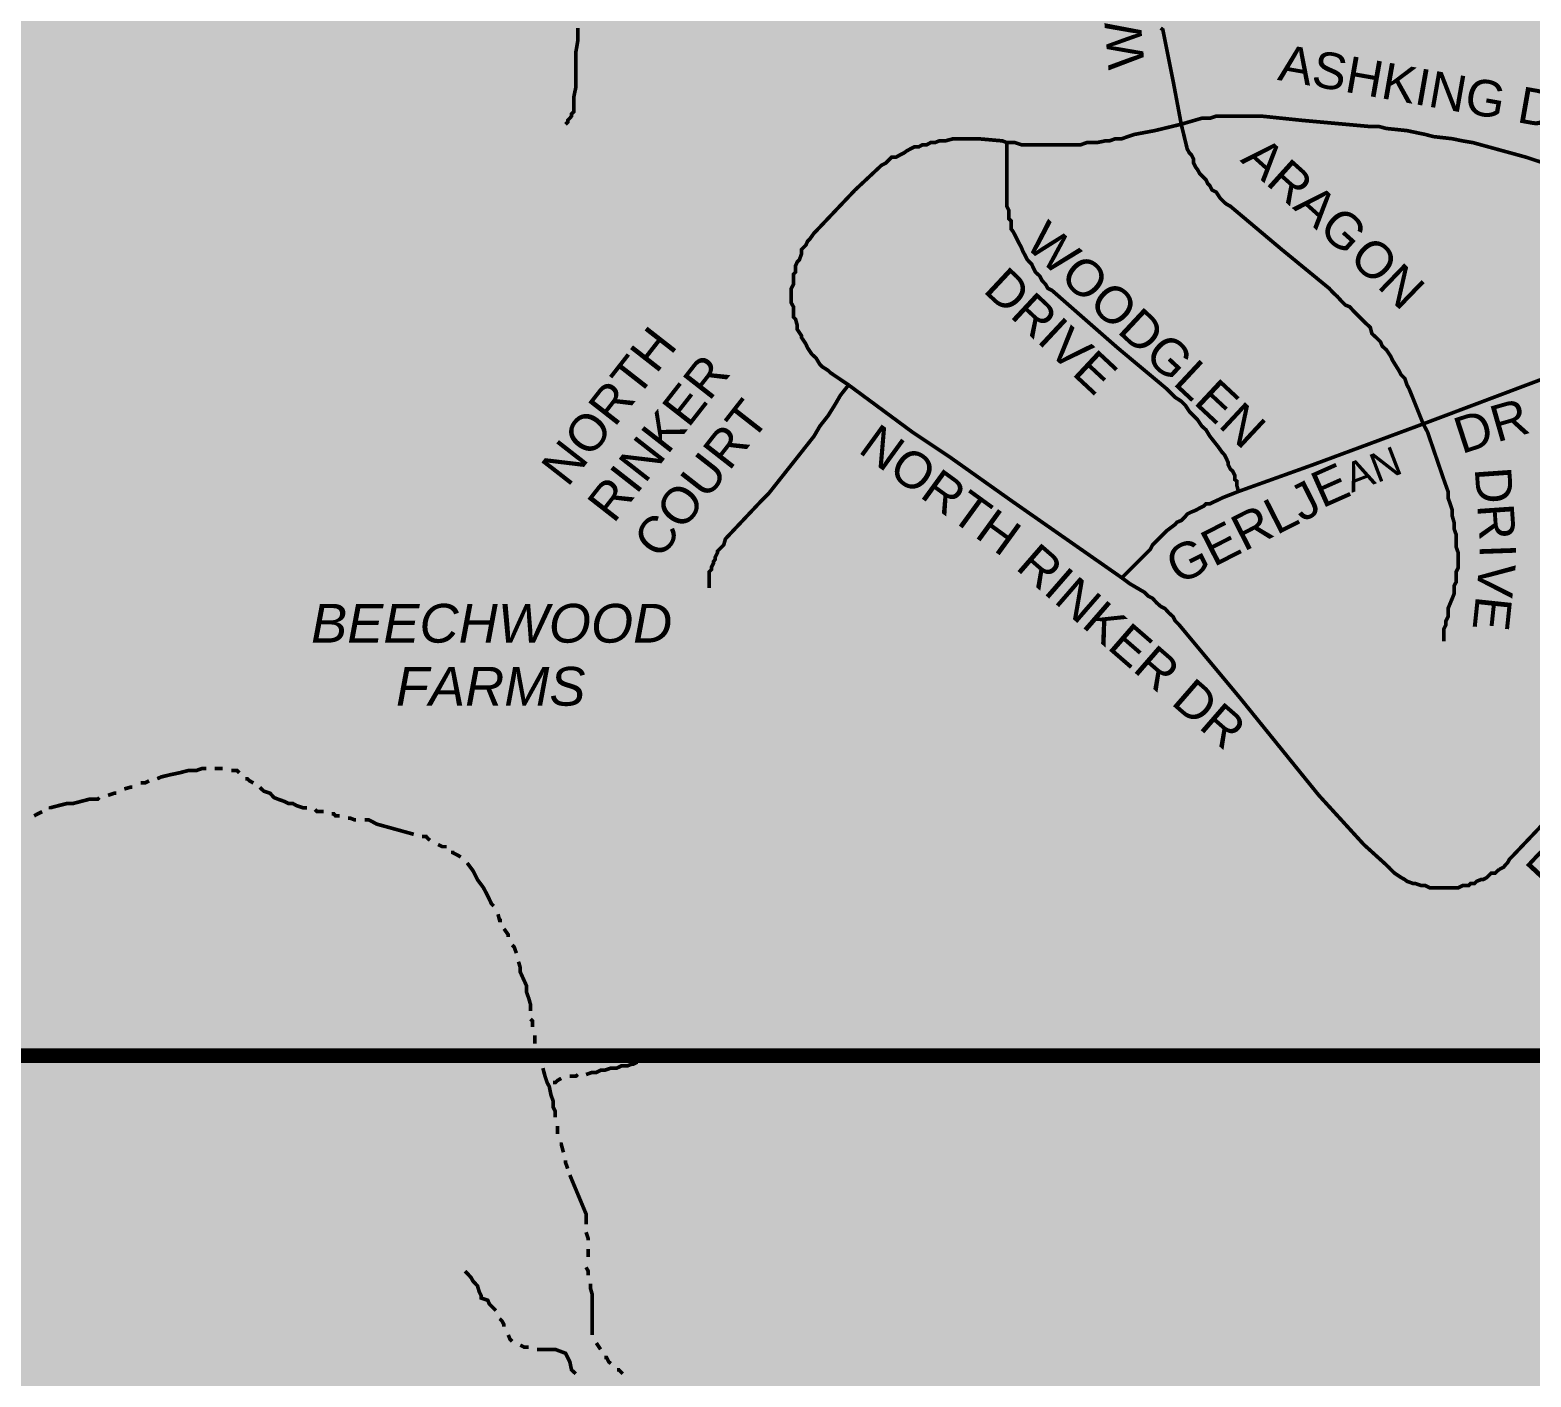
# Model space of a CAD drawing. Header units: millimetres. Extents: x 10 to 1080, y 12 to 847.
# Drawn here: x 577.5 to 639.4, y 208.5 to 264.1 of the extents above; entities that cross this region are included whole.
import ezdxf

# ---------------------------------------------------------------- set-up
doc = ezdxf.new("R2010")
doc.units = ezdxf.units.MM

msp = doc.modelspace()

# ---------------------------------------------------------------- hatches: boundary and pattern name
at = {"layer": 'H', "linetype": 'CONTINUOUS'}
for points in [[(802.375, 724.076), (804.333, 708.572), (819.82, 705.362), (834.637, 704.674), (846.243, 705.362), (859.861, 713.74), (871.467, 723.388), (876.635, 727.287), (891.452, 733.125), (894.662, 722.806), (899.231, 711.2), (902.458, 678.268), (906.939, 654.985), (912.777, 635.6), (903.041, 631.79), (870.797, 623.394), (843.703, 613.075), (834.037, 605.614), (852.17, 570.142), (848.607, 566.244), (849.207, 566.244), (834.637, 551.692), (840.475, 538.815), (802.711, 488.438), (802.217, 489.126), (800.435, 493.007), (798.83, 497.082), (795.355, 502.25), (792.215, 505.213), (789.005, 508.088), (786.289, 511.722), (784.437, 515.532), (783.078, 519.677), (782.391, 521.723), (780.874, 525.78), (778.334, 530.348), (775.794, 533.735), (773.007, 536.875), (769.955, 539.75), (766.727, 542.378), (763.27, 544.83), (759.707, 547.123), (755.985, 549.24), (754.115, 550.333), (752.263, 551.356), (750.305, 552.45), (748.365, 553.473), (746.407, 554.478), (744.467, 555.502), (742.615, 556.507), (740.657, 557.618), (739.652, 558.13), (732.525, 556.436), (732.79, 544.583), (726.264, 530.86), (723.142, 524.334), (722.207, 519.765), (722.877, 514.015), (725.593, 511.052), (734.219, 509.182), (736.177, 508.935), (733.302, 494.965), (732.278, 489.126), (728.98, 480.236), (737.605, 465.243), (747.518, 446.193), (733.548, 450.338), (730.409, 438.062), (720.76, 407.158), (717.885, 398.268), (714.745, 388.108), (713.475, 387.174), (712.047, 376.096), (715.945, 344.77), (716.615, 324.026), (716.439, 318.682), (723.388, 318.435), (731.608, 319.705), (737.358, 321.557), (743.373, 323.25), (749.635, 324.273), (754.962, 326.39), (761.488, 331.47), (750.641, 308.786), (742.95, 291.677), (741.257, 289.313), (754.715, 277.195), (760.801, 272.292), (760.73, 272.115), (769.444, 264.583), (777.487, 249.678), (794.597, 237.155), (804.333, 230.293), (811.777, 224.032), (798.054, 219.957), (781.473, 215.988), (770.043, 212.602), (757.502, 208.033), (746.072, 201.172), (734.06, 195.404), (725.082, 194.91), (725.258, 194.134), (725.593, 192.105), (725.752, 188.048), (725.17, 184.062), (724.905, 183.392), (714.587, 181.698), (699.17, 173.743), (696.295, 178.312), (682.078, 173.143), (680.879, 176.53), (652.868, 161.713), (660.647, 138.007), (660.4, 137.83), (656.749, 135.467), (653.203, 133.103), (649.552, 130.722), (645.918, 128.358), (642.285, 125.977), (638.634, 123.702), (635, 121.32), (631.349, 118.957), (627.803, 116.664), (624.152, 114.3), (620.942, 115.394), (619.584, 117.51), (618.402, 119.556), (617.22, 121.744), (616.038, 123.702), (614.68, 125.977), (613.569, 128.27), (612.299, 130.475), (610.958, 132.415), (609.424, 134.197), (608.154, 136.066), (606.795, 138.254), (605.367, 140.035), (603.673, 143.087), (601.892, 144.445), (599.863, 145.715), (598.17, 147.496), (596.724, 149.26), (595.118, 151.042), (593.513, 152.647), (591.22, 153.846), (589.439, 155.187), (587.675, 156.545), (586.052, 158.415), (585.717, 160.778), (585.047, 162.895), (584.112, 165.1), (582.172, 166.194), (580.549, 167.887), (579.543, 169.845), (578.785, 171.962), (577.762, 173.902), (576.668, 175.772), (575.398, 177.553), (573.775, 178.982), (571.659, 182.457), (568.784, 186.778), (566.932, 189.988), (565.82, 194.486), (564.462, 203.87), (563.704, 208.527), (563.88, 211.332), (563.704, 215.477), (563.457, 217.77), (563.28, 220.133), (563.368, 222.426), (563.28, 224.614), (562.857, 227.418), (561.675, 229.694), (560.828, 232.586), (561.428, 234.774), (561.852, 237.825), (561.922, 240.206), (561.587, 242.658), (561.763, 245.286), (562.01, 247.65), (561.852, 250.278), (561.164, 254.423), (561.922, 257.052), (562.522, 259.256), (562.275, 261.532), (561.499, 263.56), (560.405, 265.518), (559.805, 267.882), (559.223, 270.175), (557.953, 273.297), (556.26, 274.92), (554.814, 277.53), (554.39, 280), (553.72, 282.363), (552.962, 284.656), (551.85, 286.508), (550.668, 288.713), (549.222, 291.165), (547.194, 292.947), (545.412, 294.552), (543.56, 296.422), (543.719, 298.697), (542.537, 300.655), (540.42, 302.348), (538.057, 304.976), (535.34, 306.405), (532.553, 307.763), (530.26, 309.545), (528.232, 310.903), (526.874, 312.755), (526.45, 314.872), (524.51, 315.807), (522.305, 316.054), (518.248, 316.565), (515.779, 316.9), (513.592, 317.324), (511.387, 317.923), (508.935, 318.17), (507.153, 316.988), (506.465, 314.96), (505.037, 313.267), (503.255, 311.997), (501.897, 310.303), (500.292, 308.698), (498.422, 307.587), (496.658, 306.07), (495.212, 304.377), (494.453, 302.348), (493.942, 299.896), (493.607, 297.603), (493.942, 295.24), (494.453, 293.123), (495.212, 290.83), (495.723, 288.625), (494.03, 286.508), (493.342, 284.304), (491.649, 281.693), (489.462, 280.846), (485.14, 280.423), (481.577, 280.582), (479.637, 281.852), (478.102, 283.457), (476.673, 285.08), (475.068, 286.773), (472.863, 287.267), (470.658, 286.685), (468.965, 285.238), (467.184, 283.88), (465.067, 282.875), (463.462, 281.34), (464.732, 279.488), (466.602, 278.306), (468.63, 277.372), (469.724, 275.502), (468.877, 273.385), (467.095, 272.027), (463.973, 269.663), (462.104, 268.058), (460.075, 266.876), (457.958, 266.1), (455.665, 265.606), (452.702, 266.277), (450.674, 267.212), (448.469, 267.635), (444.835, 268.482), (442.718, 268.993), (440.514, 268.393), (436.792, 268.217), (434.763, 268.905), (432.805, 269.998), (431.465, 271.78), (432.647, 273.72), (433.405, 275.925), (433.317, 278.218), (432.805, 280.335), (432.894, 282.963), (431.959, 285.327), (428.925, 284.568), (426.72, 283.88), (424.603, 283.457), (421.375, 283.968), (419.188, 284.392), (417.072, 284.903), (415.025, 285.926), (412.838, 286.685), (410.792, 287.62), (409.698, 289.56), (409.875, 291.765), (410.298, 293.97), (410.298, 296.157), (409.61, 298.203), (408.252, 300.143), (406.4, 301.66), (404.53, 303.107), (402.837, 304.712), (400.897, 305.823), (399.715, 307.675), (400.297, 309.792), (399.962, 311.997), (397.845, 313.355), (395.905, 314.537), (394.547, 316.318), (393.1, 318.1), (391.672, 319.793), (390.225, 321.398), (388.108, 322.668), (386.592, 324.185), (385.057, 325.878), (383.452, 327.325), (381.582, 328.595), (379.465, 329.265), (378.125, 331.047), (378.037, 333.252), (377.349, 335.368), (375.92, 336.973), (374.05, 338.332), (372.11, 339.425), (370.152, 340.536), (368.035, 341.383), (365.919, 341.965), (363.555, 341.63), (361.615, 340.607), (359.745, 338.914), (357.875, 337.82), (355.935, 336.797), (353.818, 335.703), (351.878, 334.522), (350.255, 332.652), (348.915, 330.8), (347.98, 328.754), (347.133, 326.637), (345.599, 325.032), (343.323, 324.785), (340.184, 324.785), (337.732, 325.367), (335.615, 324.185), (334.522, 322.333), (334.433, 320.128), (334.098, 317.923), (332.899, 315.807), (331.805, 313.866), (330.958, 311.75), (330.712, 309.545), (330.288, 307.252), (329.935, 304.976), (329.688, 302.683), (329.018, 300.39), (328.083, 298.203), (327.325, 296.157), (327.06, 293.97), (328.665, 292.347), (329.935, 290.583), (328.665, 288.802), (326.39, 287.955), (323.25, 287.778), (321.045, 288.29), (319.864, 290.23), (318.682, 292.276), (316.812, 293.705), (314.025, 294.975), (311.732, 295.487), (309.615, 295.91), (307.763, 297.092), (306.405, 299.05), (305.47, 300.99), (304.712, 303.107), (303.689, 305.135), (301.995, 306.405), (300.302, 307.852), (298.962, 309.545), (297.268, 307.94), (296.422, 305.894), (293.282, 304.2), (291.5, 305.558), (289.648, 306.828), (287.69, 307.852), (287.267, 309.968), (287.69, 312.173), (285.75, 313.09), (283.457, 313.602), (281.34, 314.202), (279.224, 315.295), (278.642, 317.5), (277.954, 319.617), (276.013, 321.222), (274.144, 319.793), (272.874, 317.923), (269.998, 319.193), (268.217, 320.64), (266.435, 321.98), (263.984, 324.45), (262.202, 325.72), (260.862, 327.484), (261.108, 329.688), (261.867, 331.893), (262.714, 334.01), (262.467, 337.644), (261.532, 339.602), (260.597, 341.718), (258.992, 343.323), (255.94, 345.352), (253.065, 346.71), (251.195, 347.892), (249.167, 348.827), (248.92, 351.032), (250.19, 352.884), (251.707, 354.842), (254.088, 354.93), (255.782, 356.358), (257.969, 356.623), (260.174, 357.117), (261.444, 359.234), (261.779, 361.527), (261.62, 363.732), (260.438, 365.584), (258.992, 367.277), (256.117, 367.63), (255.429, 369.746), (254.088, 371.44), (252.307, 372.957), (250.525, 374.227), (248.497, 374.826), (247.138, 376.767), (248.162, 378.707), (247.385, 381), (245.78, 382.517), (245.622, 384.81), (244.687, 386.75), (243.575, 388.796), (242.235, 390.56), (241.035, 392.43), (239.518, 394.212), (239.43, 396.416), (240.453, 398.533), (240.612, 401.144), (240.788, 403.86), (239.43, 405.888), (238.584, 408.005), (236.467, 409.452), (235.038, 411.304), (233.08, 412.838), (233.168, 415.202), (234.103, 417.318), (235.462, 419.276), (236.978, 421.04), (238.072, 422.998), (237.825, 425.274), (237.49, 427.902), (236.22, 429.683), (234.527, 431.377), (232.657, 433.246), (230.628, 434.587), (229.182, 436.28), (227.489, 437.815), (226.219, 439.667), (224.79, 441.537), (223.943, 443.742), (222.92, 445.77), (220.98, 447.216), (218.775, 448.557), (216.57, 449.827), (214.365, 450.25), (212.249, 450.427), (209.797, 450.515), (206.163, 450.427), (203.87, 451.026), (201.595, 450.338), (199.972, 448.31), (201.665, 446.705), (199.549, 444.588), (196.938, 445.347), (194.822, 445.435), (192.105, 444.923), (189.054, 445.012), (187.202, 443.406), (184.908, 442.472), (182.88, 441.113), (181.01, 439.596), (179.317, 438.15), (177.288, 437.056), (175.084, 436.457), (173.055, 435.522), (170.762, 434.675), (168.575, 434.852), (166.793, 436.545), (165.947, 438.82), (165.259, 440.937), (163.142, 442.048), (160.955, 442.56), (158.574, 442.383), (156.369, 441.713), (154.005, 440.778), (151.377, 440.267), (148.59, 440.267), (146.385, 439.843), (145.45, 437.727), (145.115, 435.522), (142.663, 436.122), (142.152, 438.326), (140.458, 439.932), (138.43, 441.113), (136.472, 442.207), (134.285, 442.807), (131.745, 442.048), (128.605, 441.537), (126.153, 441.872), (123.525, 441.784), (121.497, 442.983), (120.05, 444.588), (117.775, 445.012), (116.082, 446.528), (116.152, 448.822), (114.124, 450.938), (112.607, 453.214), (111.425, 454.995), (110.155, 456.777), (108.797, 458.47), (107.527, 460.252), (106.257, 461.945), (104.898, 463.726), (103.54, 465.42), (102.182, 467.113), (100.842, 468.806), (99.572, 470.57), (98.213, 472.264), (95.585, 475.738), (93.133, 479.213), (90.682, 482.776), (88.477, 486.41), (86.448, 490.132), (84.578, 494.03), (83.062, 498.016), (81.527, 502.92), (80.433, 507.065), (79.498, 511.298), (78.74, 515.532), (78.228, 519.853), (77.805, 524.175), (77.558, 528.496), (77.47, 532.8), (77.558, 534.917), (77.558, 537.122), (77.717, 539.238), (77.893, 541.443), (78.052, 543.56), (78.317, 545.765), (78.564, 547.882), (79.252, 552.115), (80.098, 556.348), (81.192, 560.582), (82.374, 564.727), (84.402, 570.054), (86.448, 573.793), (87.63, 575.645), (117.687, 575.645), (138.007, 572.435), (144.445, 544.23), (141.905, 543.225), (154.764, 537.88), (160.443, 536.028), (171.185, 535.693), (189.318, 535.34), (206.834, 533.912), (226.06, 527.897), (227.842, 532.888), (253.912, 548.552), (259.239, 550.333), (265.677, 550.668), (269.575, 552.115), (277.019, 556.772), (283.122, 559.223), (290.989, 559.982), (306.317, 558.553), (306.652, 558.288), (307.005, 558.624), (310.885, 558.888), (317.659, 563.122), (325.543, 568.113), (333.745, 573.528), (338.825, 576.827), (341.365, 576.756), (344.928, 576.068), (348.492, 574.71), (351.949, 572.858), (355.759, 569.718), (358.228, 566.173), (359.234, 564.303), (360.257, 562.363), (362.462, 558.8), (365.425, 555.925), (369.993, 554.32), (376.255, 554.478), (378.46, 554.902), (380.577, 555.325), (382.782, 555.748), (384.898, 556.013), (387.773, 556.436), (392.007, 557.107), (396.064, 558.042), (400.138, 559.135), (404.107, 560.405), (408.005, 561.852), (411.903, 563.457), (415.713, 565.238), (419.435, 567.09), (423.069, 569.048), (424.18, 569.63), (421.128, 576.333), (406.224, 573.952), (411.057, 595.383), (409.452, 607.06), (401.408, 603.85), (401.832, 611.893), (404.618, 612.74), (404.195, 626.022), (394.882, 630.432), (373.539, 618.737), (369.482, 635.67), (377.19, 651.845), (407.405, 673.276), (407.829, 671.23), (482.177, 704.003), (500.715, 623.323), (501.227, 623.57), (505.372, 625.863), (509.182, 627.892), (512.992, 630.008), (516.802, 632.037), (520.612, 634.065), (522.552, 635.088), (524.422, 636.094), (526.362, 637.117), (528.232, 638.14), (530.172, 639.233), (532.042, 640.256), (534.335, 641.438), (544.495, 629.585), (550.422, 631.613), (546.523, 639.568), (541.532, 645.336), (541.602, 645.407), (545.412, 647.453), (549.222, 649.57), (553.032, 651.598), (556.772, 653.627), (560.582, 655.743), (564.392, 657.772), (568.202, 659.888), (572.012, 661.917), (575.733, 664.034), (579.543, 666.15), (583.353, 668.196), (587.163, 670.313), (590.885, 672.342), (596.724, 674.458), (601.133, 674.458), (603.338, 674.458), (605.455, 674.37), (607.642, 674.194), (609.847, 674.123), (611.964, 674.035), (614.168, 673.858), (616.373, 673.7), (618.49, 673.612), (620.695, 673.435), (622.882, 673.347), (624.999, 673.276), (629.32, 673.188), (633.642, 673.276), (637.875, 673.523), (642.108, 673.947), (646.254, 674.617), (650.399, 675.728), (653.627, 676.734), (657.684, 678.18), (661.67, 679.873), (665.568, 681.743), (669.378, 683.772), (673.1, 685.976), (676.734, 688.252), (680.297, 690.704), (683.683, 693.42), (687.07, 696.136), (690.192, 699.1), (693.332, 702.063), (696.207, 705.273), (699.082, 708.572), (701.71, 711.958), (705.785, 710.53), (709.842, 708.995), (713.74, 707.214), (717.638, 705.362), (721.448, 703.333), (723.988, 701.798), (729.403, 707.302), (742.35, 719.578), (751.999, 718.908), (767.503, 733.725), (785.618, 751.84), (797.207, 740.234), (802.375, 724.076), (802.375, 724.076)], [(618.913, 259.168), (617.467, 259.168), (617.044, 260.438), (616.62, 259.168), (615.262, 259.168), (616.373, 258.322), (615.95, 256.963), (617.044, 257.81), (618.225, 256.963), (617.802, 258.322), (618.913, 259.168), (618.913, 259.168)], [(637.875, 259.327), (636.429, 259.327), (636.005, 260.597), (635.582, 259.327), (634.242, 259.327), (635.335, 258.48), (634.912, 257.14), (636.005, 257.986), (637.205, 257.14), (636.782, 258.48), (637.875, 259.327), (637.875, 259.327)], [(612.228, 249.343), (610.782, 249.343), (610.358, 250.613), (609.935, 249.343), (608.577, 249.343), (609.688, 248.497), (609.265, 247.138), (610.358, 247.985), (611.54, 247.138), (611.117, 248.497), (612.228, 249.343), (612.228, 249.343)], [(636.182, 247.403), (634.735, 247.403), (634.312, 248.673), (633.889, 247.403), (632.548, 247.403), (633.642, 246.556), (633.218, 245.198), (634.312, 246.045), (635.512, 245.198), (635.088, 246.556), (636.182, 247.403), (636.182, 247.403)], [(624.24, 242.905), (622.812, 242.905), (622.388, 244.175), (621.965, 242.905), (620.607, 242.905), (621.7, 242.058), (621.277, 240.7), (622.388, 241.547), (623.57, 240.7), (623.147, 242.058), (624.24, 242.905), (624.24, 242.905)], [(640.168, 231.563), (638.722, 231.563), (638.298, 232.833), (637.875, 231.563), (636.517, 231.563), (637.628, 230.717), (637.205, 229.358), (638.298, 230.205), (639.48, 229.358), (639.057, 230.717), (640.168, 231.563), (640.168, 231.563)]]:
    msp.add_hatch(color=256, dxfattribs=at).paths.add_polyline_path(points)

# ---------------------------------------------------------------- linework, layer by layer
at = {"layer": 'P'}
for points, const_width in [([(786.201, 221.756), (678.092, 221.756), (569.965, 221.756), (569.965, 329.865), (569.965, 437.903), (678.092, 437.903), (786.201, 437.903), (786.201, 329.865), (786.201, 221.756)], 0.602), ([(600.11, 264.16), (600.11, 263.666), (600.022, 263.155), (600.022, 262.731), (600.022, 262.22), (600.022, 261.708), (599.934, 261.285), (599.934, 260.862), (599.934, 260.703), (599.846, 260.615), (599.846, 260.526), (599.775, 260.438), (599.687, 260.35), (599.687, 260.279), (599.599, 260.191)], 0.151), ([(624.152, 264.16), (624.24, 264.089), (624.664, 261.973), (624.999, 260.191)], 0.151), ([(624.999, 260.191), (623.905, 259.927), (623.058, 259.768), (622.794, 259.68), (622.547, 259.592), (622.282, 259.592), (622.035, 259.503), (621.859, 259.503), (621.524, 259.433), (621.101, 259.433), (620.854, 259.345), (620.589, 259.345), (620.095, 259.345), (619.831, 259.345), (619.319, 259.345), (619.072, 259.345), (618.825, 259.345), (618.561, 259.345), (618.402, 259.345), (618.137, 259.433), (617.802, 259.433)], 0.151), ([(641.509, 258.075), (639.216, 258.833), (637.028, 259.433), (636.605, 259.503), (636.182, 259.592), (635.406, 259.68), (635.071, 259.768), (634.647, 259.856), (634.312, 259.927), (633.465, 260.015), (633.13, 260.103), (632.707, 260.103), (629.991, 260.35), (628.297, 260.526), (628.138, 260.526), (627.786, 260.526), (627.539, 260.526), (627.204, 260.526), (626.78, 260.526), (626.445, 260.526), (626.181, 260.438), (625.845, 260.438), (624.999, 260.191)], 0.151), ([(624.999, 260.191), (625.246, 259.168), (625.334, 259.009), (625.422, 258.921), (625.51, 258.745), (625.51, 258.586), (625.598, 258.41), (625.669, 258.322), (625.757, 258.163), (625.934, 257.986), (626.022, 257.898), (626.092, 257.739), (626.181, 257.651), (626.269, 257.475), (626.445, 257.387), (626.604, 257.14), (626.78, 256.963), (626.868, 256.893), (627.027, 256.805), (629.144, 255.023), (631.102, 253.418), (631.261, 253.242), (631.437, 253.083), (631.596, 252.906), (631.772, 252.73), (631.948, 252.659), (632.107, 252.483), (632.284, 252.307), (632.442, 252.148), (632.619, 251.972), (632.795, 251.813), (632.866, 251.548), (633.042, 251.389), (633.218, 251.213), (633.289, 251.037), (633.465, 250.878), (633.642, 250.613), (633.712, 250.455), (633.977, 250.031), (634.065, 249.855), (634.224, 249.696), (634.312, 249.432), (634.4, 249.273), (634.982, 247.826)], 0.151), ([(617.802, 259.433), (617.626, 259.503), (616.62, 259.592), (616.444, 259.592), (616.285, 259.592), (616.109, 259.592), (615.932, 259.592), (615.597, 259.592), (615.262, 259.503), (615.174, 259.503), (615.015, 259.503), (614.839, 259.433), (614.662, 259.433), (614.504, 259.345), (614.327, 259.345), (614.168, 259.256), (613.992, 259.256), (613.816, 259.168), (613.657, 259.08), (613.569, 259.009), (613.392, 258.921), (613.234, 258.833), (613.057, 258.833), (612.969, 258.745), (612.81, 258.586), (612.634, 258.498), (611.54, 257.475), (609.935, 255.782), (609.847, 255.693), (609.671, 255.446), (609.582, 255.358), (609.512, 255.199), (609.424, 255.111), (609.335, 255.023), (609.335, 254.847), (609.247, 254.6), (609.159, 254.512), (609.088, 254.353), (609.088, 254.088), (609, 254), (609, 253.753), (609, 253.577), (608.912, 253.418), (608.912, 253.33), (608.912, 253.153), (608.912, 253.083), (608.912, 252.906), (608.912, 252.818), (609, 252.659), (609, 252.483), (609, 252.395), (609, 252.236), (609.088, 252.148), (609.159, 251.883), (609.159, 251.725), (609.335, 251.46), (609.335, 251.389), (609.512, 251.125), (609.582, 250.966), (609.759, 250.702), (609.935, 250.543), (610.094, 250.278), (610.182, 250.19), (610.429, 250.031), (610.517, 249.943), (611.276, 249.432)], 0.151), ([(617.802, 259.433), (617.802, 257.563), (617.802, 257.387), (617.802, 257.228), (617.802, 257.052), (617.802, 256.893), (617.802, 256.805), (617.89, 256.628), (617.89, 256.469), (617.89, 256.293), (617.978, 256.205), (617.978, 256.046), (617.978, 255.87), (618.049, 255.782), (618.137, 255.623), (618.225, 255.446), (618.314, 255.27), (618.402, 255.111), (618.472, 254.935), (618.561, 254.776), (618.649, 254.6), (618.825, 254.423), (618.896, 254.265), (618.984, 254.088), (619.16, 253.929), (619.248, 253.753), (619.407, 253.577), (619.495, 253.418), (619.672, 253.33), (622.371, 250.966), (624.399, 249.273), (624.575, 249.096), (624.752, 248.92), (624.999, 248.761), (625.175, 248.585), (625.334, 248.338), (625.51, 248.162), (625.669, 248.003), (625.845, 247.738), (626.022, 247.579), (626.181, 247.315), (626.516, 246.892), (626.692, 246.645), (626.78, 246.556), (626.868, 246.38), (626.939, 246.221), (626.939, 246.133), (627.027, 245.957), (627.115, 245.886), (627.204, 245.71), (627.204, 245.533), (627.292, 245.463), (627.292, 245.286), (627.362, 245.039)], 0.151), ([(634.982, 247.826), (640.838, 250.031), (641.085, 250.119), (641.262, 250.119), (641.421, 250.19), (641.685, 250.278), (641.932, 250.455)], 0.151), ([(611.276, 249.432), (610.941, 249.008), (610.694, 248.585), (610.429, 248.162), (610.094, 247.738), (609.847, 247.315), (609.512, 246.892), (609.247, 246.556), (608.912, 246.133), (608.577, 245.71), (608.312, 245.375), (607.977, 244.951), (607.642, 244.616), (606.196, 243.082), (606.125, 242.835), (606.037, 242.746), (605.861, 242.57), (605.861, 242.499), (605.772, 242.323), (605.772, 242.235), (605.702, 242.147), (605.702, 242.076), (605.614, 241.9), (605.614, 241.812), (605.525, 241.723), (605.525, 241.565), (605.525, 241.476), (605.525, 241.388), (605.525, 241.229), (605.525, 241.141), (605.525, 241.053)], 0.151), ([(611.276, 249.432), (613.904, 247.491), (615.438, 246.468), (618.049, 244.616), (622.547, 241.476)], 0.151), ([(627.362, 245.039), (630.414, 246.133), (634.982, 247.826)], 0.151), ([(634.982, 247.826), (635.159, 247.491), (635.829, 245.533), (636.005, 245.039), (636.005, 244.775), (636.094, 244.528), (636.182, 244.263), (636.182, 244.016), (636.252, 243.769), (636.252, 243.505), (636.341, 243.258), (636.341, 242.993), (636.341, 242.746), (636.429, 242.499), (636.429, 242.323), (636.429, 242.076), (636.429, 241.9), (636.341, 241.723), (636.341, 241.565), (636.341, 241.3), (636.252, 241.141), (636.252, 240.965), (636.252, 240.806), (636.182, 240.63), (636.005, 240.206), (636.005, 240.03), (636.005, 239.871), (635.917, 239.695), (635.917, 239.536), (635.829, 239.36), (635.829, 239.183), (635.829, 239.025), (635.829, 238.848)], 0.151), ([(622.547, 241.476), (623.729, 242.658), (623.817, 242.835), (623.976, 242.993), (624.064, 243.082), (624.24, 243.258), (624.328, 243.346), (624.399, 243.417), (624.752, 243.681), (624.822, 243.769), (624.999, 243.84), (625.175, 244.016), (625.246, 244.105), (625.422, 244.193), (625.598, 244.263), (625.757, 244.352), (625.934, 244.44), (626.022, 244.528), (626.181, 244.528), (626.357, 244.616), (626.516, 244.687), (626.692, 244.775), (627.362, 245.039)], 0.151), ([(622.547, 241.476), (622.882, 241.229), (623.482, 240.877), (623.641, 240.718), (623.817, 240.63), (623.976, 240.453), (624.152, 240.295), (624.328, 240.206), (624.487, 240.03), (624.664, 239.871), (624.752, 239.695), (624.911, 239.536), (627.451, 236.485), (629.991, 233.345), (630.678, 232.498), (632.531, 230.47), (633.465, 229.623), (633.554, 229.535), (633.712, 229.376), (633.801, 229.288), (634.065, 229.112), (634.224, 229.023), (634.312, 228.953), (634.559, 228.865), (634.647, 228.865), (634.912, 228.776), (635.071, 228.776), (635.247, 228.688), (635.406, 228.688), (635.494, 228.688), (635.582, 228.688), (635.758, 228.688), (635.917, 228.688), (636.005, 228.688), (636.182, 228.688), (636.252, 228.688), (636.429, 228.688), (636.605, 228.776), (636.676, 228.776), (636.852, 228.776), (636.94, 228.865), (637.099, 228.865), (637.187, 228.953), (637.364, 229.023), (637.452, 229.023), (637.611, 229.112), (637.699, 229.2), (637.787, 229.288), (637.946, 229.288), (638.034, 229.376), (638.122, 229.447)], 0.151), ([(584.782, 233.609), (584.606, 233.609), (584.359, 233.521), (584.024, 233.521), (583.688, 233.433), (583.265, 233.345), (582.912, 233.257), (582.754, 233.186)], 0.151), ([(585.452, 233.609), (585.382, 233.609), (585.117, 233.609)], 0.151), ([(586.14, 233.433), (586.052, 233.521), (585.805, 233.521), (585.805, 233.521)], 0.151), ([(581.731, 232.833), (581.642, 232.833), (581.395, 232.763)], 0.151), ([(582.418, 233.098), (582.242, 233.01), (582.066, 233.01)], 0.151), ([(586.722, 233.01), (586.564, 233.098), (586.475, 233.186), (586.387, 233.186)], 0.151), ([(588.927, 231.987), (588.768, 231.987), (588.504, 232.075), (588.345, 232.163), (588.169, 232.163), (587.992, 232.251), (587.745, 232.339), (587.569, 232.41), (587.41, 232.586), (587.146, 232.675), (586.987, 232.833)], 0.151), ([(580.372, 232.41), (580.302, 232.339), (579.949, 232.339), (579.614, 232.251), (579.279, 232.163), (579.032, 232.163), (578.679, 232.075), (578.344, 231.987), (578.344, 231.916)], 0.151), ([(581.06, 232.586), (580.972, 232.586), (580.725, 232.498)], 0.151), ([(578.009, 231.828), (577.832, 231.74), (577.674, 231.652)], 0.151), ([(589.615, 231.828), (589.351, 231.828), (589.262, 231.916)], 0.151), ([(590.285, 231.652), (590.109, 231.652), (590.038, 231.74), (589.95, 231.74)], 0.151), ([(590.956, 231.493), (590.885, 231.493), (590.709, 231.563), (590.621, 231.563)], 0.151), ([(638.122, 229.447), (638.298, 229.535), (638.369, 229.623), (638.457, 229.711), (638.545, 229.87), (638.634, 229.958), (640.327, 231.74)], 0.151), ([(593.337, 230.893), (591.802, 231.316), (591.644, 231.405), (591.467, 231.493), (591.308, 231.493)], 0.151), ([(594.007, 230.646), (593.919, 230.717), (593.848, 230.805), (593.672, 230.805)], 0.151), ([(594.695, 230.382), (594.519, 230.382), (594.342, 230.47)], 0.151), ([(595.277, 229.958), (595.118, 230.046), (594.942, 230.135), (594.942, 230.223)], 0.151), ([(596.635, 227.93), (596.547, 228.018), (596.388, 228.353), (596.212, 228.688), (595.965, 229.023), (595.789, 229.376), (595.542, 229.711), (595.542, 229.711)], 0.151), ([(596.971, 227.33), (596.882, 227.33), (596.812, 227.595)], 0.151), ([(597.235, 226.66), (597.235, 226.748), (597.059, 226.995)], 0.151), ([(597.57, 225.989), (597.482, 226.236), (597.394, 226.325)], 0.151), ([(598.152, 223.608), (598.152, 223.873), (598.082, 224.12), (597.994, 224.367), (597.994, 224.631), (597.729, 225.213), (597.729, 225.39), (597.658, 225.637), (597.658, 225.637)], 0.151), ([(598.241, 222.938), (598.241, 223.185), (598.152, 223.273)], 0.151), ([(598.329, 222.25), (598.329, 222.603), (598.329, 222.603)], 0.151), ([(569.965, 28.769), (569.965, 113.63), (569.965, 221.756), (678.092, 221.756), (786.201, 221.756), (786.201, 113.63), (786.201, 28.769)], 0.602), ([(598.576, 221.58), (598.505, 221.756), (598.505, 221.915)], 0.151), ([(603.92, 221.668), (603.832, 221.668), (603.585, 221.668)], 0.151), ([(604.591, 221.756), (604.502, 221.756), (604.344, 221.756), (604.255, 221.756)], 0.151), ([(605.102, 222.003), (604.926, 221.915)], 0.151), ([(599.175, 219.216), (599.175, 219.287), (599.175, 219.463), (599.087, 219.639), (599.087, 219.886), (598.999, 220.133), (598.928, 220.486), (598.84, 220.645), (598.752, 220.909), (598.664, 221.245)], 0.151), ([(602.562, 221.492), (602.386, 221.403), (602.315, 221.403), (602.139, 221.333), (601.892, 221.333), (601.715, 221.245), (601.468, 221.245), (601.204, 221.156), (601.045, 221.156), (600.869, 221.068), (600.692, 221.068), (600.445, 220.98)], 0.151), ([(603.232, 221.58), (603.162, 221.58), (602.897, 221.58)], 0.151), ([(599.422, 220.821), (599.264, 220.733), (599.175, 220.645), (599.087, 220.645)], 0.151), ([(600.11, 220.98), (600.022, 220.909), (599.846, 220.909), (599.775, 220.909)], 0.151), ([(599.264, 218.528), (599.264, 218.616), (599.264, 218.705), (599.264, 218.863)], 0.151), ([(599.511, 217.77), (599.422, 218.105), (599.352, 218.105)], 0.151), ([(599.687, 217.099), (599.599, 217.346), (599.599, 217.435)], 0.151), ([(600.445, 214.806), (600.445, 215.053), (600.445, 215.23), (599.775, 216.835)], 0.151), ([(600.534, 214.136), (600.534, 214.207), (600.445, 214.471)], 0.151), ([(600.534, 213.448), (600.534, 213.536), (600.534, 213.783)], 0.151), ([(600.534, 212.69), (600.534, 212.866), (600.445, 213.025)], 0.151), ([(596.724, 211.243), (596.635, 211.332), (596.547, 211.42), (596.459, 211.508), (596.388, 211.667), (596.124, 211.755), (596.124, 211.843), (596.036, 212.019), (595.965, 212.266), (595.789, 212.443), (595.701, 212.602), (595.542, 212.778), (595.454, 212.866)], 0.151), ([(600.692, 210.238), (600.692, 210.485), (600.692, 210.908), (600.692, 211.243), (600.692, 211.596), (600.692, 211.931), (600.622, 212.178), (600.622, 212.355)], 0.151), ([(597.059, 210.573), (597.059, 210.661), (596.971, 210.82), (596.882, 210.908)], 0.151), ([(597.394, 209.973), (597.306, 210.062), (597.235, 210.238), (597.235, 210.238)], 0.151), ([(601.045, 209.638), (600.869, 209.903)], 0.151), ([(598.082, 209.726), (597.905, 209.726), (597.729, 209.815)], 0.151), ([(600.022, 208.633), (599.846, 208.792), (599.775, 209.127), (599.687, 209.303), (599.599, 209.479), (599.175, 209.638), (598.999, 209.638), (598.752, 209.638), (598.664, 209.638), (598.505, 209.638), (598.417, 209.638)], 0.151), ([(601.468, 209.056), (601.38, 209.127), (601.292, 209.303), (601.204, 209.303)], 0.151), ([(601.962, 208.633), (601.804, 208.792), (601.715, 208.792)], 0.151)]:
    msp.add_lwpolyline(points, dxfattribs=dict(at, const_width=const_width))

# ---------------------------------------------------------------- texts
at = {"layer": 'T', "attachment_point": 1}
for s, insert, char_height, rotation in [('{\\fArial|b0|i0|c0|p18;W}', (622, 262.4), 1.5, 95), ('{\\fArial|b0|i0|c0|p18;ASHKING DR}', (629.2, 263.5), 1.5, 350), ('{\\fArial|b0|i0|c0|p18;ARAG}', (628.4, 259.8), 1.5, 318), ('{\\fArial|b0|i0|c0|p18;WOODGLEN}', (619.5, 256.3), 1.5, 317), ('{\\fArial|b0|i0|c0|p18;ON}', (632.9, 255.7), 1.5, 316), ('{\\fArial|b0|i0|c0|p18;DRIVE}', (617.8, 254.4), 1.5, 317), ('{\\fArial|b0|i0|c0|p18;NORTH}', (598.5, 246.1), 1.5, 52), ('{\\fArial|b0|i0|c0|p18;RINKER}', (600.4, 244.6), 1.5, 52), ('{\\fArial|b0|i0|c0|p18;COURT}', (602.3, 243.1), 1.5, 52), ('{\\fArial|b0|i0|c0|p18;D}', (636.1, 248), 1.5, 18), ('{\\fArial|b0|i0|c0|p18;R}', (637.6, 248.5), 1.5, 16), ('{\\fArial|b0|i0|c0|p18;NORTH}', (612.5, 247.9), 1.5, 324), ('{\\fArial|b0|i0|c0|p18;AN   }', (631.6, 246.1), 1.2, 21), ('{\\fArial|b0|i0|c0|p18;E}', (630.2, 245.7), 1.5, 24), ('{\\fArial|b0|i0|c0|p18;DR}', (638.6, 246.1), 1.5, 274), ('{\\fArial|b0|i0|c0|p18;GERLJ}', (624.2, 242.5), 1.5, 27), ('{\\fArial|b0|i0|c0|p18;RINKER DR}', (619.1, 243), 1.5, 319), ('{\\fArial|b0|i0|c0|p18;I}', (638.8, 242.9), 1.5, 272), ('{\\fArial|b0|i0|c0|p18;VE}', (638.8, 242), 1.5, 264), ('{\\fArial|b0|i0|c0|p18;RINK}', (639.1, 229.5), 1.5, 47)]:
    msp.add_mtext(s, dxfattribs=dict(at, insert=insert, char_height=char_height, rotation=rotation))
at = {"layer": 'T', "char_height": 1.6, "attachment_point": 1}
for s, insert in [('{\\fArial|b0|i1|c0|p18;BEECHWOOD}', (589.1, 240.4)), ('{\\fArial|b0|i1|c0|p18;FARMS}', (592.6, 237.8))]:
    msp.add_mtext(s, dxfattribs=dict(at, insert=insert))

doc.saveas('drawing.dxf')
